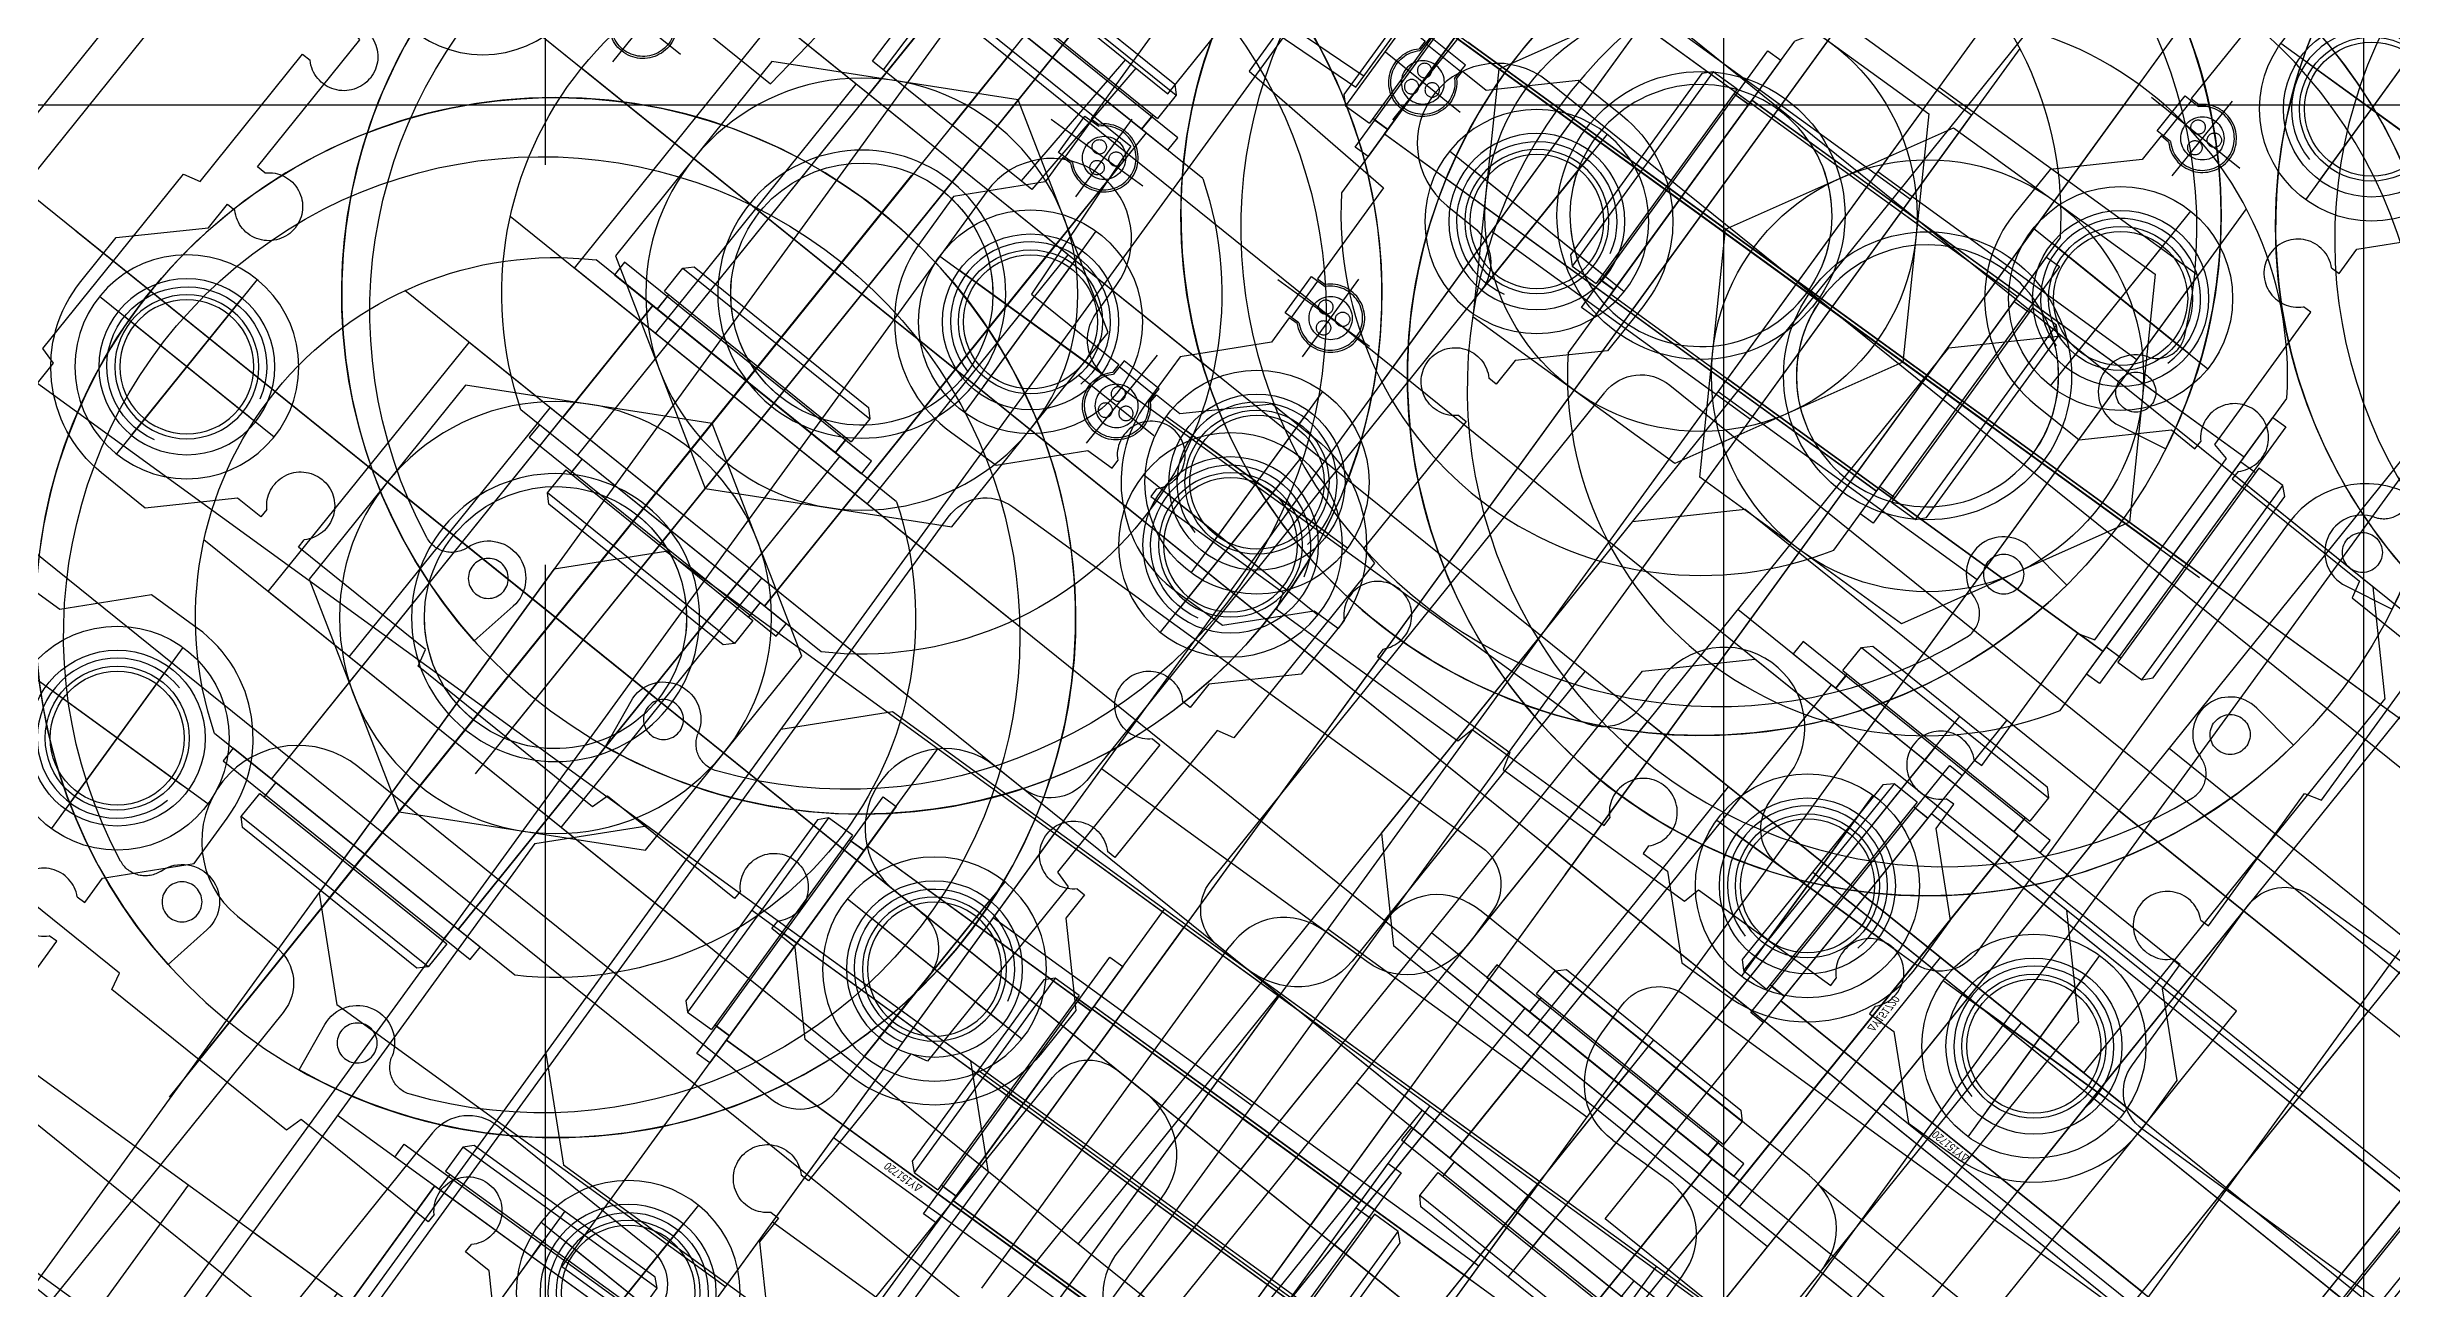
# Model space of a CAD drawing. Header units: millimetres. Extents: x 10462777 to 22643323, y 453826 to 1389191.
# Drawn here: x 11278594 to 11278740.5, y 585291.5 to 585369.1 of the extents above; entities that cross this region are included whole.
import ezdxf

# ---------------------------------------------------------------- set-up
doc = ezdxf.new("R2010")
doc.units = ezdxf.units.MM
doc.header["$LTSCALE"] = 200
doc.header["$MEASUREMENT"] = 0
for name, pattern in [('CENTER', [2, 1.25, -0.25, 0.25, -0.25]), ('HIDDEN', [3.75, 2.5, -1.25]), ('PHANTOM', [2.5, 1.25, -0.25, 0.25, -0.25, 0.25, -0.25]), ('PHANTOM2', [31.75, 15.875, -3.175, 3.175, -3.175, 3.175, -3.175])]:
    doc.linetypes.add(name, pattern=pattern)
doc.layers.get('0').update_dxf_attribs({"linetype": 'CONTINUOUS'})
for name, color, linetype in [('1', 1, 'CENTER'), ('1 Center', 1, 'CENTER'), ('5', 4, 'CONTINUOUS'), ('CENTER', 1, 'CONTINUOUS'), ('CL', 3, 'CONTINUOUS'), ('DR1501-002-005-002', 7, 'CONTINUOUS'), ('HL', 2, 'HIDDEN'), ('THIN', 3, 'CONTINUOUS'), ('V', 6, 'PHANTOM2')]:
    doc.layers.add(name, color=color, linetype=linetype)
doc.layers.add('LAYOUT', color=8, linetype='CONTINUOUS', lineweight=25)
doc.styles.get("Standard").update_dxf_attribs({"font": 'SYMBOL'})

# ---------------------------------------------------------------- blocks, each defined once
blk = doc.blocks.new('A$C0CF62632')
at = {"layer": '1 Center', "ltscale": 0.5}
blk.add_line((490.88, 915.19), (490.88, 0), dxfattribs=at)
blk = doc.blocks.new('A$C321A0869')
at = {"layer": '1', "color": 155, "linetype": 'Continuous'}
for p, q in [((89, 386.36), (89, 353.26)), ((439, 386.36), (439, 383.26)), ((451, 353.26), (451, 386.36)), ((436.1, 380.36), (281.83, 380.36)), ((103.9, 368.36), (436.1, 368.36)), ((101, 353.26), (101, 365.47)), ((439, 365.47), (439, 353.26)), ((11, 355.36), (11, 255.39)), ((21, 353.26), (21, 355.36)), ((63, 355.36), (63, 353.26)), ((73, 353.26), (73, 355.36)), ((466, 355.36), (466, 353.26)), ((476, 353.26), (476, 355.36)), ((521, 355.36), (521, 353.26)), ((531, 255.39), (531, 355.36)), ((60.1, 350.36), (23.9, 350.36)), ((86.1, 350.36), (75.9, 350.36)), ((155.1, 350.36), (103.9, 350.36)), ((463.1, 350.36), (453.9, 350.36)), ((518.1, 350.36), (478.9, 350.36)), ((23.9, 340.36), (60.1, 340.36)), ((75.9, 340.36), (155.1, 340.36)), ((383.9, 340.36), (463.1, 340.36)), ((478.9, 340.36), (518.1, 340.36)), ((21, 255.39), (21, 337.47)), ((63, 337.47), (63, 335.39)), ((73, 335.39), (73, 337.47)), ((466, 337.47), (466, 335.39)), ((476, 335.39), (476, 337.47)), ((521, 337.47), (521, 255.39)), ((58.49, 330.36), (55.33, 330.36)), ((81.67, 330.36), (77.51, 330.36)), ((461.49, 330.36), (457.33, 330.36)), ((483.67, 330.36), (480.51, 330.36)), ((51, 326.03), (51, 299.69)), ((86, 299.69), (86, 326.03)), ((488, 299.69), (488, 326.03)), ((479, 295.36), (483.67, 295.36))]:
    blk.add_line(p, q, dxfattribs=at)
for centre, radius in [((95, 386.36), 6), ((445, 386.36), 6), ((16, 355.36), 5), ((68, 355.36), 5), ((471, 355.36), 5), ((526, 355.36), 5)]:
    blk.add_arc(centre, radius, 0, 180, dxfattribs=at)
at = {"layer": '1', "color": 155, "linetype": 'Continuous', "extrusion": (0, 0, -1)}
for centre, major_axis, ratio, start_param, end_param in [((435.89, 383.47), (-2.27, 2.27), 0.935113, 2.389713, 3.893472), ((104.11, 365.26), (2.27, -2.27), 0.935113, 2.389713, 3.893472), ((435.89, 365.26), (-2.27, -2.27), 0.935113, 2.389713, 3.893472), ((24.11, 353.47), (2.27, 2.27), 0.935113, 2.389713, 3.893472), ((59.89, 353.47), (-2.27, 2.27), 0.935113, 2.389713, 3.893472), ((76.11, 353.47), (2.27, 2.27), 0.935113, 2.389713, 3.893472), ((85.89, 353.47), (-2.27, 2.27), 0.935113, 2.389713, 3.893472), ((104.11, 353.47), (2.27, 2.27), 0.935113, 2.389713, 3.893472), ((435.89, 353.47), (-2.27, 2.27), 0.935113, 2.389713, 3.893472), ((454.11, 353.47), (2.27, 2.27), 0.935113, 2.389713, 3.893472), ((462.89, 353.47), (-2.27, 2.27), 0.935113, 2.389713, 3.893472), ((479.11, 353.47), (2.27, 2.27), 0.935113, 2.389713, 3.893472), ((517.89, 353.47), (-2.27, 2.27), 0.935113, 2.389713, 3.893472), ((24.11, 337.26), (2.27, -2.27), 0.935113, 2.389713, 3.893472), ((59.89, 337.26), (-2.27, -2.27), 0.935113, 2.389713, 3.893472), ((76.11, 337.26), (2.27, -2.27), 0.935113, 2.389713, 3.893472), ((462.89, 337.26), (-2.27, -2.27), 0.935113, 2.389713, 3.893472), ((479.11, 337.26), (2.27, -2.27), 0.935113, 2.389713, 3.893472), ((517.89, 337.26), (-2.27, -2.27), 0.935113, 2.389713, 3.893472), ((57.82, 336.14), (-2.5, 5.38), 0.84361, 2.073745, 3.514768), ((78.18, 336.14), (-2.5, -5.38), 0.84361, 5.91001, 7.351033), ((460.82, 336.14), (-2.5, 5.38), 0.84361, 2.073745, 3.514768), ((481.18, 336.14), (-2.5, -5.38), 0.84361, 5.91001, 7.351033)]:
    blk.add_ellipse(centre, major_axis=major_axis, ratio=ratio, start_param=start_param, end_param=end_param, dxfattribs=at)
at = {"layer": '1', "color": 155, "linetype": 'Continuous'}
for centre, major_axis in [((56.77, 324.59), (4.56, -4.56)), ((80.23, 324.59), (-4.56, -4.56)), ((458.77, 324.59), (4.56, -4.56)), ((482.23, 324.59), (-4.56, -4.56)), ((482.23, 301.14), (-4.56, 4.56))]:
    blk.add_ellipse(centre, major_axis=major_axis, ratio=0.774597, start_param=2.482535, end_param=3.800651, dxfattribs=at)
blk = doc.blocks.new('A$C381A53E2')
at = {"layer": 'V'}
for p, q in [((38.5, 78), (38.5, 117.9)), ((37.25, 113.1), (37.25, 108.6)), ((39.75, 113.1), (39.75, 108.6)), ((35.04, 106.44), (35.04, 108.06)), ((41.96, 106.44), (41.96, 108.06)), ((33.45, 102.18), (33.45, 104.12)), ((43.55, 102.18), (43.55, 104.12)), ((49.6, 89.3), (49.6, 102.1)), ((48.7, 100.6), (47.75, 100.6)), ((62.2, 99.7), (60.7, 99.7)), ((63.7, 98.7), (46.7, 98.7)), ((38.5, 95.7), (63.7, 95.7)), ((63.7, 92.7), (46.7, 92.7)), ((62.2, 91.7), (60.7, 91.7)), ((48.7, 90.8), (47.75, 90.8)), ((32.65, 88), (32.97, 78)), ((44.35, 88), (44.03, 78)), ((38.5, 84), (38.5, 0)), ((8.5, 75.5), (8.5, 61.5)), ((19.5, 67.8), (19.5, 74.88)), ((57.5, 67.8), (57.5, 74.88)), ((68.5, 75.5), (68.5, 61.5)), ((8.5, 73.5), (8.5, 63.5)), ((68.5, 73.5), (68.5, 63.5)), ((18.1, 72.8), (20.9, 72.8)), ((56.1, 72.8), (58.9, 72.8)), ((16.5, 70.8), (22.5, 70.8)), ((54.5, 70.8), (60.5, 70.8)), ((1.5, 68.5), (15.5, 68.5)), ((3.5, 68.5), (13.5, 68.5)), ((61.5, 68.5), (75.5, 68.5)), ((63.5, 68.5), (73.5, 68.5)), ((0, 38.5), (77, 38.5)), ((8.5, 15.5), (8.5, 1.5)), ((68.5, 15.5), (68.5, 1.5)), ((8.5, 13.5), (8.5, 3.5)), ((68.5, 13.5), (68.5, 3.5)), ((1.5, 8.5), (15.5, 8.5)), ((3.5, 8.5), (13.5, 8.5)), ((61.5, 8.5), (75.5, 8.5)), ((63.5, 8.5), (73.5, 8.5))]:
    blk.add_line(p, q, dxfattribs=at)
for points in [[(33.5, 113.1), (33.5, 117.6), (43.5, 117.6), (43.5, 113.1)], [(32.5, 104.9), (32.5, 105.9), (44.5, 105.9), (44.5, 104.9)], [(49.6, 89.3), (48.7, 90.2), (48.7, 101.2), (49.6, 102.1), (60.7, 102.1), (60.7, 102.1), (60.7, 89.3), (60.7, 89.3)], [(62.2, 89.95), (62.2, 101.45), (63.7, 101.45), (63.7, 89.95)]]:
    blk.add_lwpolyline(points, close=True, dxfattribs=at)
for points in [[(35.04, 106.44, -0.309401), (31.57, 106.44), (31.57, 108.06, -0.309401), (35.04, 108.06, -0.154701), (41.96, 108.06, -0.309401), (45.43, 108.06), (45.43, 106.44, -0.309401), (41.96, 106.44, -0.154701)], [(33.45, 102.18, -0.309401), (28.4, 102.18), (28.4, 104.12, -0.309401), (33.45, 104.12, -0.154701), (43.55, 104.12, -0.309401), (48.6, 104.12), (48.6, 102.18, -0.309401), (43.55, 102.18, -0.154701)], [(29.25, 88), (29.25, 101.4), (47.75, 101.4), (47.75, 100.6, 0.414214), (47.75, 90.8), (47.75, 88)], [(74, 45.5), (72.9, 45.79), (72.9, 56), (72.3, 56, -2.42), (72.3, 59), (72.9, 59), (72.9, 60.88), (77, 64.98), (77, 68.5, 0.414), (68.5, 77), (64.98, 77), (60.88, 72.9), (59, 72.9), (59, 72.3, -2.42), (56, 72.3), (56, 72.9), (48.97, 72.9), (48, 84), (29, 84), (28.03, 72.9), (21, 72.9), (21, 72.3, -2.42), (18, 72.3), (18, 72.9), (16.12, 72.9), (12.02, 77), (8.5, 77, 0.414), (0, 68.5), (0, 64.98), (4.1, 60.88), (4.1, 59), (4.69, 59, -2.42), (4.69, 56), (4.1, 56), (4.1, 45.79), (3, 45.5), (3, 31.5), (4.1, 31.2), (4.1, 21), (4.69, 21, -2.42), (4.69, 18), (4.1, 18), (4.1, 16.12), (0, 12.02), (0, 8.5, 0.414), (8.5, 0), (12.02, 0), (16.12, 4.1), (18, 4.1), (18, 4.69, -2.42), (21, 4.69), (21, 4.1), (31.2, 4.1), (31.5, 3), (45.5, 3), (45.79, 4.1), (56, 4.1), (56, 4.69, -2.42), (59, 4.69), (59, 4.1), (60.88, 4.1), (64.98, 0), (68.5, 0, 0.414), (77, 8.5), (77, 12.02), (72.9, 16.12), (72.9, 18), (72.3, 18, -2.42), (72.3, 21), (72.9, 21), (72.9, 31.2), (74, 31.5), (74, 45.5)], [(20.9, 73.3), (20.9, 72.23, -2.448776), (18.1, 72.23), (18.1, 73.3)], [(58.9, 73.3), (58.9, 72.23, -2.448776), (56.1, 72.23), (56.1, 73.3)], [(43.76, 6.43, 0.922), (38.5, 71, 0.922), (33.24, 6.43), (33.77, 9.64, 0.944), (29.24, 10.7, -0.446), (26.88, 9.6, -0.818), (38.5, 67, -0.818), (50.12, 9.6, -0.446), (47.76, 10.7, 0.944), (43.23, 9.64)]]:
    blk.add_lwpolyline(points, format="xyb", close=True, dxfattribs=at)
for points in [[(31.57, 108.06), (32.5, 108.6), (44.5, 108.6), (45.43, 108.06)], [(31.57, 106.44), (32.5, 105.9), (44.5, 105.9), (45.43, 106.44)], [(28.4, 104.12), (29.75, 104.9), (47.25, 104.9), (48.6, 104.12)], [(28.4, 102.18), (29.75, 101.4), (47.25, 101.4), (48.6, 102.18)], [(31.8, 88), (32.11, 78), (44.89, 78), (45.2, 88)], [(25, 30.71), (25, 46.29), (38.5, 54.09), (52, 46.29), (52, 30.71), (38.5, 22.91), (25, 30.71)]]:
    blk.add_lwpolyline(points, dxfattribs=at)
for centre, radius in [((8.5, 68.5), 7), ((68.5, 68.5), 7), ((8.5, 68.5), 4.5), ((8.5, 68.5), 4.19), ((19.5, 70.8), 1.35), ((19.88, 71.45), 0.45), ((68.5, 68.5), 4.5), ((68.5, 68.5), 4.19), ((38.5, 38.5), 32.5), ((18.75, 70.8), 0.45), ((19.88, 70.15), 0.45), ((38.5, 38.5), 13.5), ((38.5, 38.5), 9), ((8.5, 8.5), 7), ((68.5, 8.5), 7), ((8.5, 8.5), 4.5), ((8.5, 8.5), 4.19), ((68.5, 8.5), 4.5), ((68.5, 8.5), 4.19), ((31.47, 10.02), 1.25), ((45.53, 10.02), 1.25)]:
    blk.add_circle(centre, radius, dxfattribs=at)
for centre, radius in [((8.5, 68.5), 5), ((68.5, 68.5), 5), ((38.5, 38.5), 8.19), ((8.5, 8.5), 5), ((68.5, 8.5), 5)]:
    blk.add_arc(centre, radius, 255, 165, dxfattribs=at)
blk = doc.blocks.new('A$C1DFB16BD')
at = {"layer": 'CL'}
for p, q in [((22.5, 0), (22.5, 38)), ((0, 19), (45, 19))]:
    blk.add_line(p, q, dxfattribs=at)
at = {"layer": 'DR1501-002-005-002'}
for p, q in [((10.45, 38), (34.55, 38)), ((2.34, 29), (42.66, 29)), ((2.34, 9), (42.66, 9)), ((10.45, 0), (34.55, 0))]:
    blk.add_line(p, q, dxfattribs=at)
blk.add_circle((22.5, 19), 9, dxfattribs=at)
for start, end in [(122.3875, 237.6125), (302.3875, 57.6125)]:
    blk.add_arc((22.5, 19), 22.5, start, end, dxfattribs=at)
at = {"layer": 'HL'}
for p, q in [((15, 38), (15, 29)), ((30, 38), (30, 29)), ((15, 0), (15, 9)), ((30, 0), (30, 9))]:
    blk.add_line(p, q, dxfattribs=at)
at = {"layer": 'THIN'}
blk.add_arc((22.5, 19), 8.19, 75, 345, dxfattribs=at)
blk = doc.blocks.new('A$C3D036A4C')
at = {"layer": 'DR1501-002-005-002'}
h = blk.add_hatch(color=256, dxfattribs=at)
h.dxf.hatch_style = 1
h.paths.add_polyline_path([(20, 65), (20, 63.5, -0.414214), (23.5, 60), (25, 60, 0.414214)])
h.paths.add_polyline_path([(20, 63.5), (20, 60), (23.5, 60, 0.414214)], flags=17)
h.paths.add_polyline_path([(20, 60), (16.5, 60, 0.414214), (20, 56.5)], flags=17)
h.paths.add_polyline_path([(16.5, 60), (15, 60, 0.414214), (20, 55), (20, 56.5, -0.414214)])
h = blk.add_hatch(color=256, dxfattribs=at)
h.dxf.hatch_style = 1
h.paths.add_polyline_path([(20, 35), (20, 33.5, -0.414214), (23.5, 30), (25, 30, 0.414214)])
h.paths.add_polyline_path([(20, 33.5), (20, 30), (23.5, 30, 0.414214)], flags=17)
h.paths.add_polyline_path([(20, 30), (16.5, 30, 0.414214), (20, 26.5)], flags=17)
h.paths.add_polyline_path([(16.5, 30), (15, 30, 0.414214), (20, 25), (20, 26.5, -0.414214)])
at = {"layer": 'CL'}
for p, q in [((20, 8.5), (20, 81.5)), ((13.5, 75), (26.5, 75)), ((85, 26), (85, 64)), ((15, 60), (25, 60)), ((0, 45), (100, 45)), ((15, 30), (25, 30)), ((13.5, 15), (26.5, 15))]:
    blk.add_line(p, q, dxfattribs=at)
at = {"layer": 'DR1501-002-005-002'}
for p, q in [((5, 90), (0, 85)), ((5, 90), (95, 90)), ((100, 85), (95, 90)), ((0, 5), (0, 85)), ((100, 5), (100, 85)), ((60, 26), (60, 64)), ((60, 64), (100, 64)), ((60, 55), (100, 55)), ((60, 35), (100, 35)), ((60, 26), (100, 26)), ((5, 0), (0, 5)), ((100, 5), (95, 0)), ((5, 0), (95, 0))]:
    blk.add_line(p, q, dxfattribs=at)
for centre, radius in [((20, 75), 6.5), ((20, 60), 3.5), ((20, 30), 3.5), ((20, 15), 6.5)]:
    blk.add_circle(centre, radius, dxfattribs=at)
at = {"layer": 'HL'}
for p, q in [((77.5, 55), (77.5, 64)), ((92.5, 55), (92.5, 64)), ((77.5, 35), (77.5, 26)), ((92.5, 35), (92.5, 26))]:
    blk.add_line(p, q, dxfattribs=at)
for centre in [(20, 60), (20, 30)]:
    blk.add_circle(centre, 5, dxfattribs=at)
blk = doc.blocks.new('A$C148D47CC')
at = {"layer": '5'}
for p, q in [((82.5, 0), (82.5, 20)), ((97.5, 0), (97.5, 20)), ((152.5, 0), (152.5, 20)), ((167.5, 0), (167.5, 20))]:
    blk.add_line(p, q, dxfattribs=at)
at = {"layer": 'CL'}
for p, q in [((90, 0), (90, 20)), ((160, 0), (160, 20)), ((10, 4.5), (10, 15.5)), ((0, 10), (175, 10))]:
    blk.add_line(p, q, dxfattribs=at)
at = {"layer": 'DR1501-002-005-002'}
for p, q in [((0, 0), (0, 20)), ((0, 20), (175, 20)), ((20, 0), (20, 20)), ((75, 0), (75, 20)), ((110, 0), (110, 20)), ((175, 0), (175, 20)), ((0, 0), (175, 0))]:
    blk.add_line(p, q, dxfattribs=at)
blk.add_circle((10, 10), 3.3, dxfattribs=at)
at = {"layer": 'HL'}
for p, q in [((81.5, 0), (81.5, 20)), ((98.5, 0), (98.5, 20)), ((151.5, 0), (151.5, 20)), ((168.5, 0), (168.5, 20))]:
    blk.add_line(p, q, dxfattribs=at)
blk.add_circle((10, 10), 5.5, dxfattribs=at)
blk = doc.blocks.new('A$C69DB7109')
at = {"layer": '5'}
for p, q in [((7.5, -55), (7.5, -35)), ((22.5, -55), (22.5, -35))]:
    blk.add_line(p, q, dxfattribs=at)
at = {"layer": 'CL'}
for p, q in [((55, -20.5), (55, -9.5)), ((85, -80.5), (85, -9.5)), ((49.5, -15), (60.5, -15)), ((15, -55), (15, -35)), ((-10, -45), (130, -45)), ((55, -80.5), (55, -69.5)), ((115, -80.5), (115, -69.5)), ((49.5, -75), (60.5, -75)), ((109.5, -75), (120.5, -75))]:
    blk.add_line(p, q, dxfattribs=at)
at = {"layer": 'DR1501-002-005-002'}
for p, q in [((0, 0), (-5, -5)), ((0, 0), (125, 0)), ((-5, -35), (-5, -5)), ((130, -85), (130, -5)), ((-5, -35), (30, -35)), ((0, -55), (0, -35)), ((30, -55), (30, -35)), ((-5, -55), (30, -55)), ((-5, -85), (-5, -55)), ((0, -90), (-5, -85)), ((0, -90), (125, -90))]:
    blk.add_line(p, q, dxfattribs=at)
for centre in [(55, -15), (55, -75), (115, -75)]:
    blk.add_circle(centre, 5.5, dxfattribs=at)
at = {"layer": 'HL'}
for p, q in [((6.5, -55), (6.5, -35)), ((23.5, -55), (23.5, -35))]:
    blk.add_line(p, q, dxfattribs=at)
at = {"layer": 'DR1501-002-005-002', "oblique": 8, "width": 0.85}
blk.add_text('DU151720', height=0.5, rotation=90, dxfattribs=at).set_placement((7.31, -41.32))
blk = doc.blocks.new('A$C46232C3D')
at = {"layer": 'CENTER'}
for p, q in [((3.5, 7.5), (2.35, 7.5)), ((41.5, 7.5), (42.65, 7.5))]:
    blk.add_line(p, q, dxfattribs=at)
at = {"layer": 'CL'}
for p, q in [((22.5, 15), (22.5, 0)), ((0, 7.5), (45, 7.5))]:
    blk.add_line(p, q, dxfattribs=at)
at = {"layer": 'DR1501-002-005-002'}
for p, q in [((0.5, 15), (0, 14.5)), ((2.35, 15), (0.5, 15)), ((0.5, 15), (0.5, 0)), ((2.35, 0), (2.35, 15)), ((3.5, 14.65), (2.35, 14.65)), ((41.5, 15), (3.5, 15)), ((3.5, 15), (3.5, 0)), ((3.5, 15), (3.5, 0)), ((41.5, 15), (41.5, 0)), ((41.5, 15), (41.5, 0)), ((41.5, 14.65), (42.65, 14.65)), ((44.5, 15), (42.65, 15)), ((42.65, 0), (42.65, 15)), ((45, 14.5), (44.5, 15)), ((44.5, 0), (44.5, 15)), ((0, 14.5), (0, 0.5)), ((45, 0.5), (45, 14.5)), ((0, 0.5), (0.5, 0)), ((3.5, 0.35), (2.35, 0.35)), ((41.5, 0.35), (42.65, 0.35)), ((44.5, 0), (45, 0.5)), ((0.5, 0), (2.35, 0)), ((3.5, 0), (41.5, 0)), ((42.65, 0), (44.5, 0))]:
    blk.add_line(p, q, dxfattribs=at)
blk = doc.blocks.new('A$C212748E0')
at = {"layer": 'CENTER'}
blk.add_line((9.25, 1), (9.25, 0), dxfattribs=at)
at = {"layer": 'DR1501-002-005-002'}
for p, q in [((0, 1), (19.82, 1)), ((0, 0), (0, 1)), ((2.1, 1), (2.1, 0)), ((16.4, 1), (16.4, 0)), ((19.82, 1), (19.82, 0)), ((19.82, 0), (0, 0))]:
    blk.add_line(p, q, dxfattribs=at)
blk = doc.blocks.new('A$C1D410D33')
at = {"layer": 'DR1501-002-005-002', "rotation": 90}
blk.add_blockref('A$C46232C3D', (16.75, 0), dxfattribs=at)
at = {"layer": 'DR1501-002-005-002'}
for p in [(0, 41.5), (0, 2.5)]:
    blk.add_blockref('A$C212748E0', p, dxfattribs=at)
blk = doc.blocks.new('A$C4F800965')
at = {"layer": 'CL'}
for p, q in [((35, 70), (35, 0)), ((0, 35), (70, 35))]:
    blk.add_line(p, q, dxfattribs=at)
blk.add_circle((35, 35), 26, dxfattribs=at)
at = {"layer": 'DR1501-002-005-002'}
for centre, radius in [((35, 35), 35), ((35, 61), 4.5), ((9, 35), 4.5), ((61, 35), 4.5), ((35, 9), 4.5)]:
    blk.add_circle(centre, radius, dxfattribs=at)
at = {"layer": 'HL'}
for radius in [11, 4.75]:
    blk.add_circle((35, 35), radius, dxfattribs=at)
blk = doc.blocks.new('A$C59BF75ED')
at = {"layer": 'CL'}
blk.add_line((30, 45), (230, 45), dxfattribs=at)
at = {"layer": 'DR1501-002-005-002'}
for name, p in [('A$C381A53E2', (146.5, 6.5)), ('A$C3D036A4C', (30, 0)), ('A$C69DB7109', (100, 90)), ('A$C4F800965', (0, 10)), ('A$C1D410D33', (105.75, 22.5)), ('A$C1D410D33', (175.75, 22.5)), ('A$C1DFB16BD', (162.5, 26)), ('A$C148D47CC', (25, 35))]:
    blk.add_blockref(name, p, dxfattribs=at)
blk = doc.blocks.new('A$C01323151')
at = {"layer": 'DR1501-002-005-002', "rotation": 90.00000000000004}
for p in [(124.4, 152.37), (444.4, 152.37)]:
    blk.add_blockref('A$C59BF75ED', p, dxfattribs=at)
at = {"layer": 'DR1501-002-005-002', "xscale": -1, "rotation": 270}
for p in [(160.15, 152.37), (480.15, 152.37)]:
    blk.add_blockref('A$C59BF75ED', p, dxfattribs=at)
blk = doc.blocks.new('A$C6B1410A9')
at = {"layer": 'DR1501-002-005-002', "xscale": -1, "rotation": 270}
for p in [(145.06, 152), (435.06, 152)]:
    blk.add_blockref('A$C59BF75ED', p, dxfattribs=at)
at = {"layer": 'DR1501-002-005-002', "rotation": 90.00000000000004}
for p in [(124.4, 149.99), (414.4, 149.99)]:
    blk.add_blockref('A$C59BF75ED', p, dxfattribs=at)
blk = doc.blocks.new('A$C256B494F')
at = {"layer": 'DR1501-002-005-002'}
blk.add_blockref('A$C59BF75ED', (475.79, 197.94, -10.03), dxfattribs=at)
at = {"layer": 'DR1501-002-005-002', "rotation": 180}
blk.add_blockref('A$C59BF75ED', (230, 264.79, -10.03), dxfattribs=at)
blk = doc.blocks.new('A$C1F8A417F')
at = {"ltscale": 10}
for name, p in [('A$C256B494F', (1576.88, 789.02, 10.03)), ('A$C6B1410A9', (1650.72, 788.61)), ('A$C01323151', (1633.38, 786.02))]:
    blk.add_blockref(name, p, dxfattribs=at)
at = {"layer": 'DR1501-002-005-002'}
blk.add_blockref('A$C321A0869', (1664.78, 743.02), dxfattribs=at)
blk = doc.blocks.new('A$C7DA30AB0')
at = {"layer": 'LAYOUT', "color": 6, "linetype": 'PHANTOM'}
blk.add_circle((3030.45, 3025.99, 0), 2693.02, dxfattribs=at)
blk = doc.blocks.new('A$C6F7E1649')
at = {"color": 2, "linetype": 'Continuous', "lineweight": -3, "ltscale": 10}
blk.add_line((770, 895, 0), (770, 335, 0), dxfattribs=at)
at = {"color": 0, "linetype": 'Continuous', "lineweight": -3, "ltscale": 10}
for p, q in [((600, 635, 0), (1320, 635, 0)), ((600, 595, 0), (1320, 595, 0))]:
    blk.add_line(p, q, dxfattribs=at)

msp = doc.modelspace()

# ---------------------------------------------------------------- block references
at = {"ltscale": 10, "rotation": 180}
msp.add_blockref('A$C0CF62632', (11279116.00281, 585526.88814, 0), dxfattribs=at)

# ---------------------------------------------------------------- next in the draw order: block references
at = {"ltscale": 10, "rotation": 324.019764306913}
msp.add_blockref('A$C1F8A417F', (11276651.31599, 585455.73383, 0), dxfattribs=at)

# ---------------------------------------------------------------- next in the draw order: block references
at = {"ltscale": 10, "rotation": 51.1429793073033}
msp.add_blockref('A$C1F8A417F', (11278165.47006, 582967.95012, 0), dxfattribs=at)

# ---------------------------------------------------------------- next in the draw order: block references
at = {"ltscale": 10}
msp.add_blockref('A$C7DA30AB0', (11276684.40366, 580408.4363, 0), dxfattribs=at)

# ---------------------------------------------------------------- next in the draw order: block references
at = {"ltscale": 10, "rotation": 270}
msp.add_blockref('A$C6F7E1649', (11278103.73988, 586135.42309, 0), dxfattribs=at)

doc.saveas('drawing.dxf')
